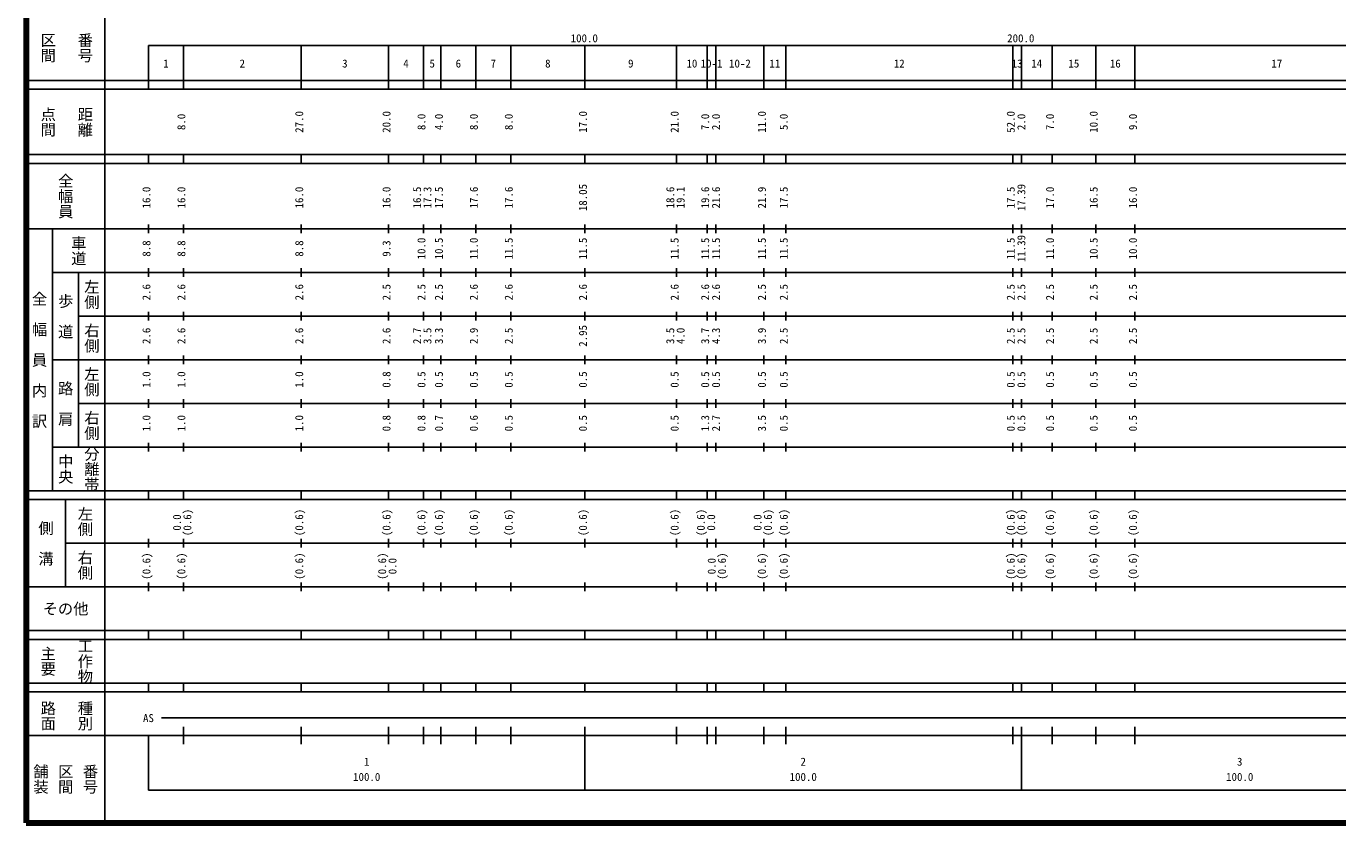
# Model space of a CAD drawing. Units: millimetres on the paper, enlarged 1000 times. Extents: x 40000 to 680000, y 20000 to 380000.
# Drawn here: x 40000 to 340463, y 20000 to 202409 of the extents above; entities that cross this region are included whole.
import ezdxf
from ezdxf.enums import TextEntityAlignment as Align

# ---------------------------------------------------------------- set-up
doc = ezdxf.new("R2010")
doc.units = ezdxf.units.MM
doc.header["$LTSCALE"] = 1000
doc.layers.add('M-TTL', color=2, linetype='Continuous', lineweight=140)
doc.layers.add('M-TTL-BAND', color=7, linetype='Continuous', lineweight=25)
doc.styles.add('@ＭＳ ゴシック', font='')
doc.styles.add('ＭＳ ゴシック', font='')
doc.styles.get('@ＭＳ ゴシック').set_extended_font_data('@MS Gothic')
doc.styles.get('ＭＳ ゴシック').set_extended_font_data('MS Gothic')

msp = doc.modelspace()

# ---------------------------------------------------------------- linework, layer by layer
at = {"layer": 'M-TTL'}
for p, q in [((40000, 380000), (40000, 20000)), ((40000, 20000), (680000, 20000))]:
    msp.add_line(p, q, dxfattribs=at)
at = {"layer": 'M-TTL-BAND'}
for p, q in [((58000, 370000), (58000, 20000)), ((68000, 198000), (579000, 198000)), ((68000, 198000), (68000, 188000)), ((76000, 188000), (76000, 198000)), ((103000, 188000), (103000, 198000)), ((123000, 188000), (123000, 198000)), ((131000, 188000), (131000, 198000)), ((135000, 188000), (135000, 198000)), ((143000, 188000), (143000, 198000)), ((151000, 188000), (151000, 198000)), ((168000, 188000), (168000, 198000)), ((189000, 188000), (189000, 198000)), ((196000, 188000), (196000, 198000)), ((198000, 188000), (198000, 198000)), ((209000, 188000), (209000, 198000)), ((214000, 188000), (214000, 198000)), ((266000, 188000), (266000, 198000)), ((268000, 188000), (268000, 198000)), ((275000, 188000), (275000, 198000)), ((285000, 188000), (285000, 198000)), ((294000, 188000), (294000, 198000)), ((40000, 190000), (579000, 190000)), ((40000, 188000), (579000, 188000)), ((40000, 173000), (579000, 173000)), ((68000, 171000), (68000, 173000)), ((76000, 171000), (76000, 173000)), ((103000, 171000), (103000, 173000)), ((123000, 171000), (123000, 173000)), ((131000, 171000), (131000, 173000)), ((135000, 171000), (135000, 173000)), ((143000, 171000), (143000, 173000)), ((151000, 171000), (151000, 173000)), ((168000, 171000), (168000, 173000)), ((189000, 171000), (189000, 173000)), ((196000, 171000), (196000, 173000)), ((198000, 171000), (198000, 173000)), ((209000, 171000), (209000, 173000)), ((214000, 171000), (214000, 173000)), ((266000, 171000), (266000, 173000)), ((268000, 171000), (268000, 173000)), ((275000, 171000), (275000, 173000)), ((285000, 171000), (285000, 173000)), ((294000, 171000), (294000, 173000)), ((40000, 171000), (579000, 171000)), ((68000, 155000), (68000, 157000)), ((76000, 155000), (76000, 157000)), ((103000, 155000), (103000, 157000)), ((123000, 155000), (123000, 157000)), ((131000, 155000), (131000, 157000)), ((135000, 155000), (135000, 157000)), ((143000, 155000), (143000, 157000)), ((151000, 155000), (151000, 157000)), ((168000, 155000), (168000, 157000)), ((189000, 155000), (189000, 157000)), ((196000, 155000), (196000, 157000)), ((198000, 155000), (198000, 157000)), ((209000, 155000), (209000, 157000)), ((214000, 155000), (214000, 157000)), ((266000, 155000), (266000, 157000)), ((268000, 155000), (268000, 157000)), ((275000, 155000), (275000, 157000)), ((285000, 155000), (285000, 157000)), ((294000, 155000), (294000, 157000)), ((40000, 156000), (579000, 156000)), ((46000, 96000), (46000, 156000)), ((46000, 146000), (579000, 146000)), ((52000, 146000), (52000, 106000)), ((68000, 145000), (68000, 147000)), ((76000, 145000), (76000, 147000)), ((103000, 145000), (103000, 147000)), ((123000, 145000), (123000, 147000)), ((131000, 145000), (131000, 147000)), ((135000, 145000), (135000, 147000)), ((143000, 145000), (143000, 147000)), ((151000, 145000), (151000, 147000)), ((168000, 145000), (168000, 147000)), ((189000, 145000), (189000, 147000)), ((196000, 145000), (196000, 147000)), ((198000, 145000), (198000, 147000)), ((209000, 145000), (209000, 147000)), ((214000, 145000), (214000, 147000)), ((266000, 145000), (266000, 147000)), ((268000, 145000), (268000, 147000)), ((275000, 145000), (275000, 147000)), ((285000, 145000), (285000, 147000)), ((294000, 145000), (294000, 147000)), ((52000, 136000), (579000, 136000)), ((68000, 135000), (68000, 137000)), ((76000, 135000), (76000, 137000)), ((103000, 135000), (103000, 137000)), ((123000, 135000), (123000, 137000)), ((131000, 135000), (131000, 137000)), ((135000, 135000), (135000, 137000)), ((143000, 135000), (143000, 137000)), ((151000, 135000), (151000, 137000)), ((168000, 135000), (168000, 137000)), ((189000, 135000), (189000, 137000)), ((196000, 135000), (196000, 137000)), ((198000, 135000), (198000, 137000)), ((209000, 135000), (209000, 137000)), ((214000, 135000), (214000, 137000)), ((266000, 135000), (266000, 137000)), ((268000, 135000), (268000, 137000)), ((275000, 135000), (275000, 137000)), ((285000, 135000), (285000, 137000)), ((294000, 135000), (294000, 137000)), ((68000, 125000), (68000, 127000)), ((76000, 125000), (76000, 127000)), ((103000, 125000), (103000, 127000)), ((123000, 125000), (123000, 127000)), ((131000, 125000), (131000, 127000)), ((135000, 125000), (135000, 127000)), ((143000, 125000), (143000, 127000)), ((151000, 125000), (151000, 127000)), ((168000, 125000), (168000, 127000)), ((189000, 125000), (189000, 127000)), ((196000, 125000), (196000, 127000)), ((198000, 125000), (198000, 127000)), ((209000, 125000), (209000, 127000)), ((214000, 125000), (214000, 127000)), ((266000, 125000), (266000, 127000)), ((268000, 125000), (268000, 127000)), ((275000, 125000), (275000, 127000)), ((285000, 125000), (285000, 127000)), ((294000, 125000), (294000, 127000)), ((46000, 126000), (579000, 126000)), ((52000, 116000), (579000, 116000)), ((68000, 115000), (68000, 117000)), ((76000, 115000), (76000, 117000)), ((103000, 115000), (103000, 117000)), ((123000, 115000), (123000, 117000)), ((131000, 115000), (131000, 117000)), ((135000, 115000), (135000, 117000)), ((143000, 115000), (143000, 117000)), ((151000, 115000), (151000, 117000)), ((168000, 115000), (168000, 117000)), ((189000, 115000), (189000, 117000)), ((196000, 115000), (196000, 117000)), ((198000, 115000), (198000, 117000)), ((209000, 115000), (209000, 117000)), ((214000, 115000), (214000, 117000)), ((266000, 115000), (266000, 117000)), ((268000, 115000), (268000, 117000)), ((275000, 115000), (275000, 117000)), ((285000, 115000), (285000, 117000)), ((294000, 115000), (294000, 117000)), ((46000, 106000), (579000, 106000)), ((68000, 105000), (68000, 107000)), ((76000, 105000), (76000, 107000)), ((103000, 105000), (103000, 107000)), ((123000, 105000), (123000, 107000)), ((131000, 105000), (131000, 107000)), ((135000, 105000), (135000, 107000)), ((143000, 105000), (143000, 107000)), ((151000, 105000), (151000, 107000)), ((168000, 105000), (168000, 107000)), ((189000, 105000), (189000, 107000)), ((196000, 105000), (196000, 107000)), ((198000, 105000), (198000, 107000)), ((209000, 105000), (209000, 107000)), ((214000, 105000), (214000, 107000)), ((266000, 105000), (266000, 107000)), ((268000, 105000), (268000, 107000)), ((275000, 105000), (275000, 107000)), ((285000, 105000), (285000, 107000)), ((294000, 105000), (294000, 107000)), ((40000, 96000), (579000, 96000)), ((40000, 94000), (579000, 94000)), ((49000, 94000), (49000, 74000)), ((68000, 94000), (68000, 96000)), ((76000, 94000), (76000, 96000)), ((103000, 94000), (103000, 96000)), ((123000, 94000), (123000, 96000)), ((131000, 94000), (131000, 96000)), ((135000, 94000), (135000, 96000)), ((143000, 94000), (143000, 96000)), ((151000, 94000), (151000, 96000)), ((168000, 94000), (168000, 96000)), ((189000, 94000), (189000, 96000)), ((196000, 94000), (196000, 96000)), ((198000, 94000), (198000, 96000)), ((209000, 94000), (209000, 96000)), ((214000, 94000), (214000, 96000)), ((266000, 94000), (266000, 96000)), ((268000, 94000), (268000, 96000)), ((275000, 94000), (275000, 96000)), ((285000, 94000), (285000, 96000)), ((294000, 94000), (294000, 96000)), ((68000, 83000), (68000, 85000)), ((76000, 83000), (76000, 85000)), ((103000, 83000), (103000, 85000)), ((123000, 83000), (123000, 85000)), ((131000, 83000), (131000, 85000)), ((135000, 83000), (135000, 85000)), ((143000, 83000), (143000, 85000)), ((151000, 83000), (151000, 85000)), ((168000, 83000), (168000, 85000)), ((189000, 83000), (189000, 85000)), ((196000, 83000), (196000, 85000)), ((198000, 83000), (198000, 85000)), ((209000, 83000), (209000, 85000)), ((214000, 83000), (214000, 85000)), ((266000, 83000), (266000, 85000)), ((268000, 83000), (268000, 85000)), ((275000, 83000), (275000, 85000)), ((285000, 83000), (285000, 85000)), ((294000, 83000), (294000, 85000)), ((49000, 84000), (579000, 84000)), ((40000, 74000), (579000, 74000)), ((68000, 73000), (68000, 75000)), ((76000, 73000), (76000, 75000)), ((103000, 73000), (103000, 75000)), ((123000, 73000), (123000, 75000)), ((131000, 73000), (131000, 75000)), ((135000, 73000), (135000, 75000)), ((143000, 73000), (143000, 75000)), ((151000, 73000), (151000, 75000)), ((168000, 73000), (168000, 75000)), ((189000, 73000), (189000, 75000)), ((196000, 73000), (196000, 75000)), ((198000, 73000), (198000, 75000)), ((209000, 73000), (209000, 75000)), ((214000, 73000), (214000, 75000)), ((266000, 73000), (266000, 75000)), ((268000, 73000), (268000, 75000)), ((275000, 73000), (275000, 75000)), ((285000, 73000), (285000, 75000)), ((294000, 73000), (294000, 75000)), ((40000, 64000), (579000, 64000)), ((68000, 62000), (68000, 64000)), ((76000, 62000), (76000, 64000)), ((103000, 62000), (103000, 64000)), ((123000, 62000), (123000, 64000)), ((131000, 62000), (131000, 64000)), ((135000, 62000), (135000, 64000)), ((143000, 62000), (143000, 64000)), ((151000, 62000), (151000, 64000)), ((168000, 62000), (168000, 64000)), ((189000, 62000), (189000, 64000)), ((196000, 62000), (196000, 64000)), ((198000, 62000), (198000, 64000)), ((209000, 62000), (209000, 64000)), ((214000, 62000), (214000, 64000)), ((266000, 62000), (266000, 64000)), ((268000, 62000), (268000, 64000)), ((275000, 62000), (275000, 64000)), ((285000, 62000), (285000, 64000)), ((294000, 62000), (294000, 64000)), ((40000, 62000), (579000, 62000)), ((40000, 52000), (579000, 52000)), ((68000, 50000), (68000, 52000)), ((76000, 50000), (76000, 52000)), ((103000, 50000), (103000, 52000)), ((123000, 50000), (123000, 52000)), ((131000, 50000), (131000, 52000)), ((135000, 50000), (135000, 52000)), ((143000, 50000), (143000, 52000)), ((151000, 50000), (151000, 52000)), ((168000, 50000), (168000, 52000)), ((189000, 50000), (189000, 52000)), ((196000, 50000), (196000, 52000)), ((198000, 50000), (198000, 52000)), ((209000, 50000), (209000, 52000)), ((214000, 50000), (214000, 52000)), ((266000, 50000), (266000, 52000)), ((268000, 50000), (268000, 52000)), ((275000, 50000), (275000, 52000)), ((285000, 50000), (285000, 52000)), ((294000, 50000), (294000, 52000)), ((40000, 50000), (579000, 50000)), ((71000, 44000), (565000, 44000)), ((40000, 40000), (579000, 40000)), ((68000, 40000), (68000, 27500)), ((76000, 38000), (76000, 42000)), ((103000, 38000), (103000, 42000)), ((123000, 38000), (123000, 42000)), ((131000, 38000), (131000, 42000)), ((135000, 38000), (135000, 42000)), ((143000, 38000), (143000, 42000)), ((151000, 38000), (151000, 42000)), ((168000, 27500), (168000, 42000)), ((189000, 38000), (189000, 42000)), ((196000, 38000), (196000, 42000)), ((198000, 38000), (198000, 42000)), ((209000, 38000), (209000, 42000)), ((214000, 38000), (214000, 42000)), ((266000, 38000), (266000, 42000)), ((268000, 27500), (268000, 42000)), ((275000, 38000), (275000, 42000)), ((285000, 38000), (285000, 42000)), ((294000, 38000), (294000, 42000)), ((68000, 27500), (579000, 27500))]:
    msp.add_line(p, q, dxfattribs=at)

# ---------------------------------------------------------------- texts
at = {"layer": 'M-TTL-BAND', "style": '@ＭＳ ゴシック'}
for s, p in [('区間', (45000, 197500)), ('番号', (53500, 197500)), ('点間', (45000, 180500)), ('距離', (53500, 180500)), ('全幅員', (49000, 163500)), ('車道', (52000, 151000)), ('左側', (55000, 141000)), ('全\u3000幅\u3000員\u3000内\u3000訳', (43000, 126000)), ('歩\u3000道', (49000, 136000)), ('右側', (55000, 131000)), ('左側', (55000, 121000)), ('路\u3000肩', (49000, 116000)), ('右側', (55000, 111000)), ('分離帯', (55000, 101000)), ('中央', (49000, 101000)), ('左側', (53500, 89000)), ('側\u3000溝', (44500, 84000)), ('右側', (53500, 79000)), ('主要', (45000, 57000)), ('工作物', (53500, 57000)), ('路面', (45000, 44500)), ('種別', (53500, 44500)), ('舗装', (43333, 30000)), ('区間', (49000, 30000)), ('番号', (54667, 30000))]:
    msp.add_text(s, height=2566, rotation=270, dxfattribs=at).set_placement(p, align=Align.MIDDLE_CENTER)
at = {"layer": 'M-TTL-BAND', "style": 'ＭＳ ゴシック'}
for s, p in [('100.0', (167844, 198195)), ('200.0', (267844, 198195)), ('1', (72000, 192405)), ('2', (89500, 192405)), ('3', (113000, 192405)), ('4', (127000, 192405)), ('5', (133000, 192405)), ('6', (139000, 192405)), ('7', (147000, 192405)), ('8', (159500, 192405)), ('9', (178500, 192405)), ('10', (192500, 192405)), ('10-1', (197000, 192405)), ('10-2', (203500, 192405)), ('11', (211500, 192405)), ('12', (240000, 192405)), ('13', (267000, 192405)), ('14', (271500, 192405)), ('15', (280000, 192405)), ('16', (289500, 192405)), ('17', (326500, 192405)), ('AS', (68000, 42500)), ('1', (118000, 32523)), ('2', (218000, 32523)), ('3', (318000, 32523)), ('100.0', (118000, 29033)), ('100.0', (218000, 29033)), ('100.0', (318000, 29033))]:
    msp.add_text(s, height=1833, dxfattribs=at).set_placement(p, align=Align.BOTTOM_CENTER)
for s, p in [('8.0', (77000, 180500)), ('27.0', (104000, 180500)), ('20.0', (124000, 180500)), ('8.0', (132000, 180500)), ('4.0', (136000, 180500)), ('8.0', (144000, 180500)), ('8.0', (152000, 180500)), ('17.0', (169000, 180500)), ('21.0', (190000, 180500)), ('7.0', (197000, 180500)), ('2.0', (199486, 180500)), ('11.0', (210000, 180500)), ('5.0', (215000, 180500)), ('52.0', (267000, 180500)), ('2.0', (269436, 180500)), ('7.0', (276000, 180500)), ('10.0', (286000, 180500)), ('9.0', (295000, 180500)), ('16.0', (69000, 163174)), ('16.0', (77000, 163174)), ('16.0', (104000, 163174)), ('16.0', (124000, 163174)), ('16.5', (131000, 163174)), ('17.3', (133370, 163174)), ('17.5', (136000, 163174)), ('17.6', (144000, 163174)), ('17.6', (152000, 163174)), ('18.05', (169000, 163174)), ('18.6', (189000, 163174)), ('19.1', (191370, 163174)), ('19.6', (197000, 163174)), ('21.6', (199486, 163174)), ('21.9', (210000, 163174)), ('17.5', (215000, 163174)), ('17.5', (267000, 163174)), ('17.39', (269436, 163174)), ('17.0', (276000, 163174)), ('16.5', (286000, 163174)), ('16.0', (295000, 163174)), ('8.8', (69000, 151500)), ('8.8', (77000, 151500)), ('8.8', (104000, 151500)), ('10.0', (132000, 151500)), ('10.5', (136000, 151500)), ('11.0', (144000, 151500)), ('11.5', (152000, 151500)), ('11.5', (169000, 151500)), ('11.5', (190000, 151500)), ('11.5', (197000, 151500)), ('11.5', (199486, 151500)), ('11.5', (210000, 151500)), ('11.5', (215000, 151500)), ('11.5', (267000, 151500)), ('11.39', (269436, 151500)), ('11.0', (276000, 151500)), ('10.5', (286000, 151500)), ('10.0', (295000, 151500)), ('9.3', (124000, 151500)), ('2.6', (69000, 141500)), ('2.6', (77000, 141500)), ('2.6', (104000, 141500)), ('2.5', (124000, 141500)), ('2.5', (132000, 141500)), ('2.5', (136000, 141500)), ('2.6', (144000, 141500)), ('2.6', (152000, 141500)), ('2.6', (169000, 141500)), ('2.6', (190000, 141500)), ('2.6', (197000, 141500)), ('2.6', (199486, 141500)), ('2.5', (210000, 141500)), ('2.5', (215000, 141500)), ('2.5', (267000, 141500)), ('2.5', (269436, 141500)), ('2.5', (276000, 141500)), ('2.5', (286000, 141500)), ('2.5', (295000, 141500)), ('2.6', (69000, 131500)), ('2.6', (77000, 131500)), ('2.6', (104000, 131500)), ('2.6', (124000, 131500)), ('2.7', (131000, 131500)), ('3.5', (133370, 131500)), ('3.3', (136000, 131500)), ('2.9', (144000, 131500)), ('2.5', (152000, 131500)), ('2.95', (169000, 131500)), ('3.5', (189000, 131500)), ('4.0', (191370, 131500)), ('3.7', (197000, 131500)), ('4.3', (199486, 131500)), ('3.9', (210000, 131500)), ('2.5', (215000, 131500)), ('2.5', (267000, 131500)), ('2.5', (269436, 131500)), ('2.5', (276000, 131500)), ('2.5', (286000, 131500)), ('2.5', (295000, 131500)), ('1.0', (69000, 121500)), ('1.0', (77000, 121500)), ('1.0', (104000, 121500)), ('0.8', (124000, 121500)), ('0.5', (132000, 121500)), ('0.5', (136000, 121500)), ('0.5', (144000, 121500)), ('0.5', (152000, 121500)), ('0.5', (169000, 121500)), ('0.5', (190000, 121500)), ('0.5', (197000, 121500)), ('0.5', (199486, 121500)), ('0.5', (210000, 121500)), ('0.5', (215000, 121500)), ('0.5', (267000, 121500)), ('0.5', (269436, 121500)), ('0.5', (276000, 121500)), ('0.5', (286000, 121500)), ('0.5', (295000, 121500)), ('1.0', (69000, 111500)), ('1.0', (77000, 111500)), ('1.0', (104000, 111500)), ('0.8', (124000, 111500)), ('0.8', (132000, 111500)), ('0.7', (136000, 111500)), ('0.6', (144000, 111500)), ('0.5', (152000, 111500)), ('0.5', (169000, 111500)), ('0.5', (190000, 111500)), ('1.3', (197000, 111500)), ('2.7', (199486, 111500)), ('3.5', (210000, 111500)), ('0.5', (215000, 111500)), ('0.5', (267000, 111500)), ('0.5', (269436, 111500)), ('0.5', (276000, 111500)), ('0.5', (286000, 111500)), ('0.5', (295000, 111500)), ('0.0', (76000, 88764)), ('(0.6)', (78370, 88764)), ('(0.6)', (104000, 88764)), ('(0.6)', (124000, 88764)), ('(0.6)', (132000, 88764)), ('(0.6)', (136000, 88764)), ('(0.6)', (144000, 88764)), ('(0.6)', (152000, 88764)), ('(0.6)', (169000, 88764)), ('(0.6)', (190000, 88764)), ('(0.6)', (196000, 88764)), ('0.0', (198370, 88764)), ('0.0', (209000, 88764)), ('(0.6)', (211370, 88764)), ('(0.6)', (215000, 88764)), ('(0.6)', (267000, 88764)), ('(0.6)', (269436, 88764)), ('(0.6)', (276000, 88764)), ('(0.6)', (286000, 88764)), ('(0.6)', (295000, 88764)), ('(0.6)', (69000, 78764)), ('(0.6)', (77000, 78764)), ('(0.6)', (104000, 78764)), ('(0.6)', (123000, 78764)), ('(0.6)', (200856, 78764)), ('(0.6)', (210000, 78764)), ('(0.6)', (215000, 78764)), ('(0.6)', (267000, 78764)), ('(0.6)', (269436, 78764)), ('(0.6)', (276000, 78764)), ('(0.6)', (286000, 78764)), ('(0.6)', (295000, 78764)), ('0.0', (125370, 78764)), ('0.0', (198486, 78764))]:
    msp.add_text(s, height=1833, rotation=90, dxfattribs=at).set_placement(p, align=Align.BOTTOM_CENTER)
msp.add_text('その他', height=2566, dxfattribs=at).set_placement((49000, 69000), align=Align.MIDDLE_CENTER)

doc.saveas('drawing.dxf')
